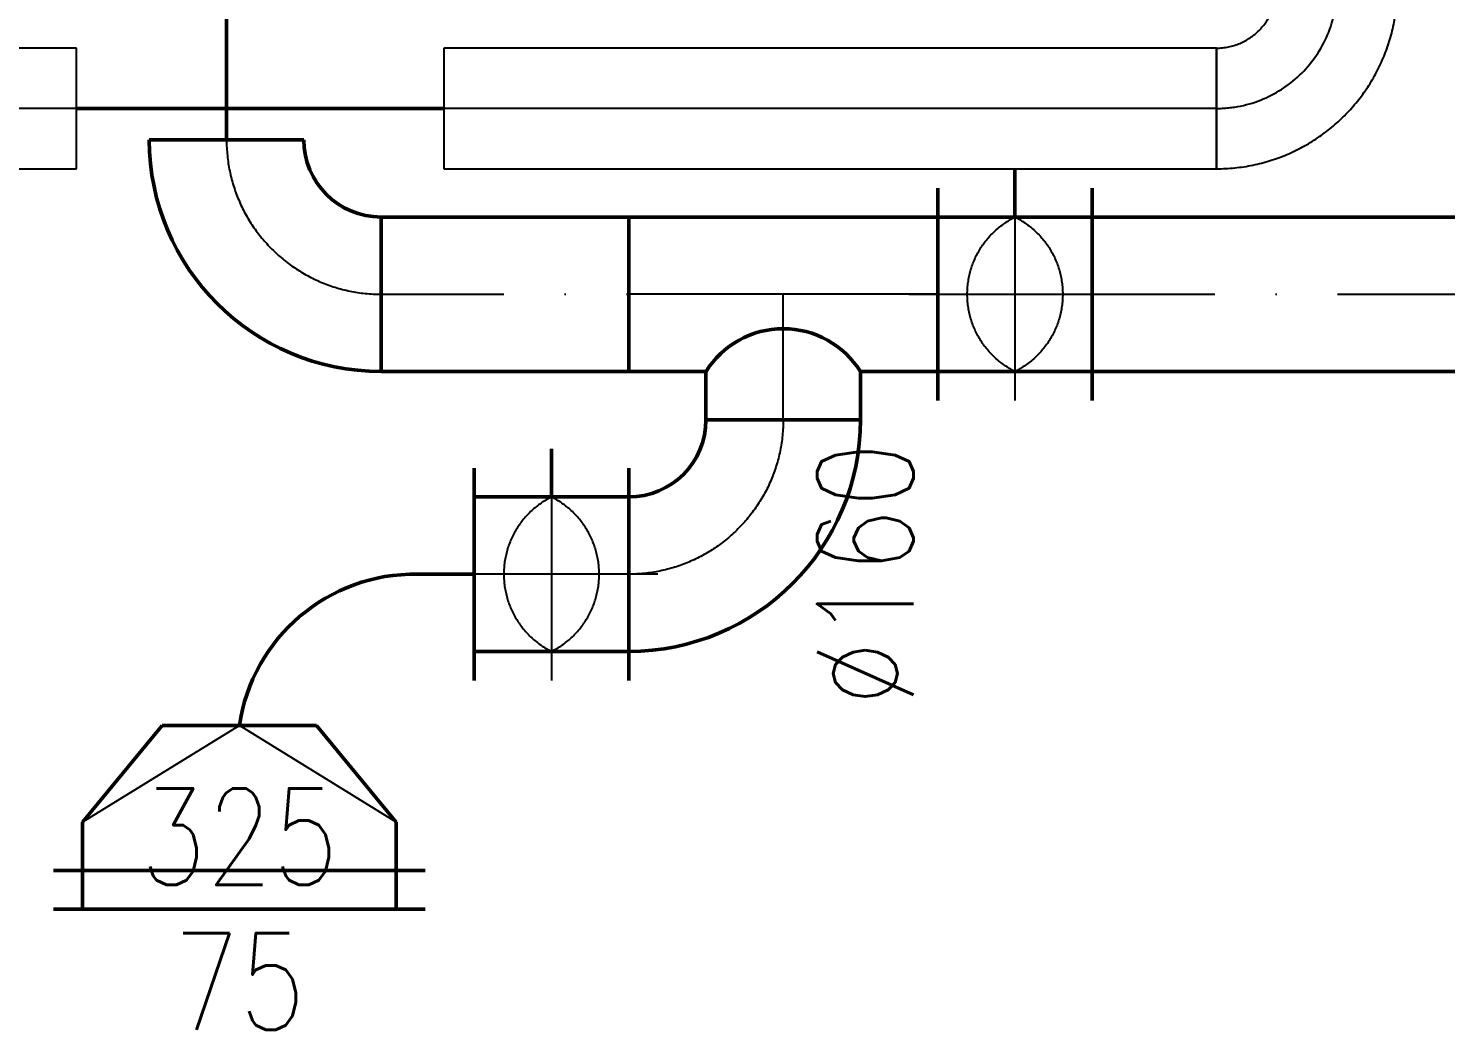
# Model space of a CAD drawing. Header units: millimetres. Extents: x -5302 to 21798, y 61761 to 66330.
# Drawn here: x 5375 to 6842, y 61761 to 62798 of the extents above; entities that cross this region are included whole.
import ezdxf
from ezdxf.enums import TextEntityAlignment as Align

# ---------------------------------------------------------------- set-up
doc = ezdxf.new("R2010")
doc.units = ezdxf.units.MM
doc.header["$LTSCALE"] = 10
for name, pattern in [('_aa', [1.4, 0.5, -0.2, 0.5, -0.2]), ('DASHDOT', [25.4, 12.7, -6.35, 0, -6.35]), ('DASHED', [19.05, 12.7, -6.35]), ('KOLEJE', [0])]:
    doc.linetypes.add(name, pattern=pattern)
doc.layers.get('0').update_dxf_attribs({"color": 3})
for name, color, linetype, lineweight in [('V-flexo_osy', 3, 'KOLEJE', 50), ('V-objekty', 3, 'Continuous', 50), ('V-tvarovky', 3, 'Continuous', 50)]:
    doc.layers.add(name, color=color, linetype=linetype, lineweight=lineweight)
for name, color, linetype in [('V-objekty-popis', 3, 'Continuous'), ('V-tvarovky-popis', 3, 'Continuous'), ('VZT_EXHAUST', 3, '_aa')]:
    doc.layers.add(name, color=color, linetype=linetype)
doc.styles.get("Standard").update_dxf_attribs({"font": 'simplex.shx', "width": 0.8})
doc.linetypes.add('KOLEJE_2', pattern='A,2,[141,CADKON.SHX,S=3,R=0,X=0,Y=0],1.5', length=3.5)

# ---------------------------------------------------------------- blocks, each defined once
blk = doc.blocks.new('*U76', base_point=(162.5, 40))
at = {"color": 0, "linetype": 'ByBlock', "lineweight": -2, "ltscale": 2000}
for points in [[(0, 0), (325, 0), (325, 40), (0, 40), (0, 0)], [(0, 0), (-30, 0)], [(325, 0), (355, 0)]]:
    blk.add_lwpolyline(points, dxfattribs=at)
blk = doc.blocks.new('*U77')
at = {"color": 0, "linetype": 'ByBlock', "lineweight": -2, "ltscale": 2000}
for p, q in [((0, 162.5), (0, 192.5)), ((50, 162.5), (0, 162.5)), ((0, 162.5), (0, 162.5)), ((0, 162.5), (0, -162.5)), ((50, 162.5), (150, 80)), ((150, 80), (150, 80)), ((150, 80), (150, -80)), ((150, 80), (150, 80)), ((150, -80), (50, -162.5)), ((150, -80), (150, -80)), ((150, -80), (150, -80)), ((50, -162.5), (0, -162.5)), ((0, -162.5), (0, -192.5)), ((0, -162.5), (0, -162.5))]:
    blk.add_line(p, q, dxfattribs=at)
at = {"color": 2, "linetype": 'DASHDOT', "lineweight": 25, "ltscale": 2000}
for p, q in [((50, 162.5), (150, 0)), ((150, 0), (50, -162.5))]:
    blk.add_line(p, q, dxfattribs=at)
blk = doc.blocks.new('*U120', base_point=(0, 125))
at = {"color": 0, "lineweight": -2, "ltscale": 2000}
for p, q in [((0, 187.5), (0, 62.5)), ((0, 187.5), (0, 187.5)), ((0, 62.5), (0, 62.5)), ((62.5, 0), (187.5, 0)), ((62.5, 0), (62.5, 0)), ((187.5, 0), (187.5, 0))]:
    blk.add_line(p, q, dxfattribs=at)
at = {"color": 2, "linetype": 'DASHDOT', "lineweight": 25, "ltscale": 2000}
for p, q in [((0, 125), (0, 125)), ((125, 0), (125, 0))]:
    blk.add_line(p, q, dxfattribs=at)
at = {"color": 0, "lineweight": -2, "ltscale": 2000}
for radius in [187.5, 62.5]:
    blk.add_arc((0, 0), radius, 0, 90, dxfattribs=at)
at = {"color": 2, "linetype": 'DASHDOT', "lineweight": 25, "ltscale": 2000}
blk.add_arc((0, 0), 125, 0, 90, dxfattribs=at)
blk = doc.blocks.new('*U121', base_point=(0, 62.5))
at = {"color": 0, "linetype": 'ByBlock', "lineweight": -2, "ltscale": 2000}
for p, q in [((0, 125), (0, 0)), ((800, 125), (0, 125)), ((800, 0), (800, 125)), ((0, 0), (800, 0))]:
    blk.add_line(p, q, dxfattribs=at)
at = {"color": 2, "linetype": 'DASHDOT', "lineweight": 25, "ltscale": 2000}
blk.add_line((0, 62.5), (800, 62.5), dxfattribs=at)
blk = doc.blocks.new('*U127', base_point=(160, 0))
at = {"color": 0, "lineweight": -2, "ltscale": 2000}
for p, q in [((0, 240), (0, 80)), ((0, 240), (0, 240)), ((0, 80), (0, 80)), ((80, 0), (240, 0)), ((80, 0), (80, 0)), ((240, 0), (240, 0))]:
    blk.add_line(p, q, dxfattribs=at)
at = {"color": 2, "linetype": 'DASHDOT', "lineweight": 25, "ltscale": 2000}
for p, q in [((0, 160), (0, 160)), ((160, 0), (160, 0))]:
    blk.add_line(p, q, dxfattribs=at)
at = {"color": 0, "lineweight": -2, "ltscale": 2000}
for radius in [240, 80]:
    blk.add_arc((0, 0), radius, 0, 90, dxfattribs=at)
at = {"color": 2, "linetype": 'DASHDOT', "lineweight": 25, "ltscale": 2000}
blk.add_arc((0, 0), 160, 0, 90, dxfattribs=at)
blk = doc.blocks.new('*U128', base_point=(160, 0))
at = {"color": 0, "linetype": 'ByBlock', "lineweight": -2, "ltscale": 2000}
for p, q in [((-80, 130), (80, 130)), ((-80, 80), (-80, 130)), ((80, 130), (80, 80)), ((-160, 80), (-80, 80)), ((-160, 80), (-160, -80)), ((80, 80), (160, 80)), ((160, 80), (160, -80)), ((160, -80), (-160, -80))]:
    blk.add_line(p, q, dxfattribs=at)
at = {"color": 2, "linetype": 'DASHDOT', "lineweight": 25, "ltscale": 2000}
for p, q in [((0, 130), (0, 0)), ((-160, 0), (160, 0))]:
    blk.add_line(p, q, dxfattribs=at)
at = {"color": 0, "linetype": 'ByBlock', "lineweight": -2, "ltscale": 2000}
blk.add_arc((0, 130), 94.3, 212.0054, 327.9946, dxfattribs=at)
blk = doc.blocks.new('*U82', base_point=(80, 160))
at = {"color": 2, "linetype": 'DASHDOT', "lineweight": 25, "ltscale": 2000}
for points in [[(80, 190), (80, -30)], [(0, 80), (190, 80)]]:
    blk.add_lwpolyline(points, dxfattribs=at)
at = {"color": 0, "linetype": 'ByBlock', "lineweight": -2, "ltscale": 2000}
for points in [[(0, 160), (-30, 160)], [(0, 160), (160, 160)], [(0, 160), (0, 0)], [(160, 160), (190, 160)], [(160, 160), (160, 0)], [(0, 80), (-50, 80)], [(0, 0), (-30, 0)], [(0, 0), (160, 0)], [(160, 0), (190, 0)]]:
    blk.add_lwpolyline(points, dxfattribs=at)
at = {"color": 2, "linetype": 'DASHED', "lineweight": 25, "ltscale": 2000}
for centre, start, end in [((80, 40), 26.5651, 153.4349), ((80, 120), 206.5651, 333.4349)]:
    blk.add_arc(centre, 89.4, start, end, dxfattribs=at)
blk = doc.blocks.new('*U240', base_point=(500, 62.5))
at = {"color": 0, "linetype": 'ByBlock', "lineweight": -2, "ltscale": 2000}
for p, q in [((0, 125), (0, 0)), ((500, 125), (0, 125)), ((500, 0), (500, 125)), ((0, 0), (500, 0))]:
    blk.add_line(p, q, dxfattribs=at)
at = {"color": 2, "linetype": 'DASHDOT', "lineweight": 25}
blk.add_line((0, 62.5), (500, 62.5), dxfattribs=at)
blk = doc.blocks.new('*U129', base_point=(160, 0))
at = {"color": 0, "lineweight": -2, "ltscale": 2000}
for p, q in [((0, 240), (0, 80)), ((0, 240), (0, 240)), ((0, 80), (0, 80)), ((80, 0), (240, 0)), ((80, 0), (80, 0)), ((240, 0), (240, 0))]:
    blk.add_line(p, q, dxfattribs=at)
at = {"color": 2, "linetype": 'DASHDOT', "lineweight": 25, "ltscale": 2000}
for p, q in [((0, 160), (0, 160)), ((160, 0), (160, 0))]:
    blk.add_line(p, q, dxfattribs=at)
at = {"color": 0, "lineweight": -2, "ltscale": 2000}
for radius in [240, 80]:
    blk.add_arc((0, 0), radius, 0, 90, dxfattribs=at)
at = {"color": 2, "linetype": 'DASHDOT', "lineweight": 25, "ltscale": 2000}
blk.add_arc((0, 0), 160, 0, 90, dxfattribs=at)
blk = doc.blocks.new('*U252', base_point=(0, 160))
at = {"color": 0, "linetype": 'ByBlock', "lineweight": -2, "ltscale": 2000}
for p, q in [((0, 160), (0, 0)), ((256.52, 160), (0, 160)), ((256.52, 0), (256.52, 160)), ((0, 0), (256.52, 0))]:
    blk.add_line(p, q, dxfattribs=at)
at = {"color": 2, "linetype": 'DASHDOT', "lineweight": 25}
blk.add_line((0, 80), (256.52, 80), dxfattribs=at)
blk = doc.blocks.new('*U253', base_point=(0, 80))
at = {"color": 0, "linetype": 'ByBlock', "lineweight": -2, "ltscale": 2000}
for p, q in [((0, 160), (0, 0)), ((1942.57, 160), (0, 160)), ((0, 0), (1942.57, 0))]:
    blk.add_line(p, q, dxfattribs=at)
at = {"color": 2, "linetype": 'DASHDOT', "lineweight": 25}
blk.add_line((0, 80), (1942.57, 80), dxfattribs=at)

msp = doc.modelspace()

# ---------------------------------------------------------------- linework, layer by layer
at = {"layer": 'V-flexo_osy', "linetype": 'KOLEJE_2', "ltscale": 2}
for points in [[(5580, 62934.4), (5580, 62682.6)], [(5424.7, 62715.1), (5805, 62715.1)]]:
    msp.add_lwpolyline(points, dxfattribs=at)
msp.add_lwpolyline([(5836.4, 62232.6), (5777.9, 62232.6, 0.377225), (5593.3, 62075.7, 0.868386)], format="xyb", dxfattribs=at)

# ---------------------------------------------------------------- block references
at = {"layer": 'V-objekty', "ltscale": 2000, "xscale": -1, "rotation": 270.0000000000091}
msp.add_blockref('*U77', (5593.3, 61925.7), dxfattribs=at)
at = {"layer": 'V-objekty', "ltscale": 2000, "xscale": -1}
msp.add_blockref('*U76', (5593.3, 61925.7), dxfattribs=at)
at = {"layer": 'V-tvarovky', "ltscale": 2000}
for name, p, rotation in [('*U127', (5580, 62682.6), 180.0000000000001), ('*U128', (5996.5, 62522.6), 179.9999999999984), ('*U82', (5996.5, 62232.6), 269.9999999999991)]:
    msp.add_blockref(name, p, dxfattribs=dict(at, rotation=rotation))
at = {"layer": 'V-tvarovky', "ltscale": 2000, "xscale": -1}
for name, p, rotation in [('*U82', (6316.5, 62522.6), 90.00000000000088), ('*U129', (6156.5, 62392.6), 180)]:
    msp.add_blockref(name, p, dxfattribs=dict(at, rotation=rotation))
at = {"layer": 'V-tvarovky', "ltscale": 2000}
for name, p in [('*U252', (5740, 62602.6)), ('*U253', (6476.5, 62522.6))]:
    msp.add_blockref(name, p, dxfattribs=at)
at = {"layer": 'VZT_EXHAUST', "ltscale": 200}
for name, p, rotation in [('*U120', (6730, 62840.1), 270.0000000000002), ('*U240', (4924.7, 62715.1), 179.9999999999999), ('*U121', (6605, 62715.1), 179.9999999999984)]:
    msp.add_blockref(name, p, dxfattribs=dict(at, rotation=rotation))

# ---------------------------------------------------------------- texts
at = {"layer": 'V-objekty-popis', "color": 3, "width": 0.8}
msp.add_text('325', height=100, dxfattribs=at).set_placement((5593.3, 61910.7), align=Align.CENTER)
msp.add_text('75', height=100, dxfattribs=at).set_placement((5593.3, 61860.7), align=Align.TOP_CENTER)
at = {"layer": 'V-tvarovky-popis', "color": 3, "width": 0.8}
msp.add_text('%%c160', height=100, rotation=90, dxfattribs=at).set_placement((6291.5, 62232.6), align=Align.CENTER)

doc.saveas('drawing.dxf')
